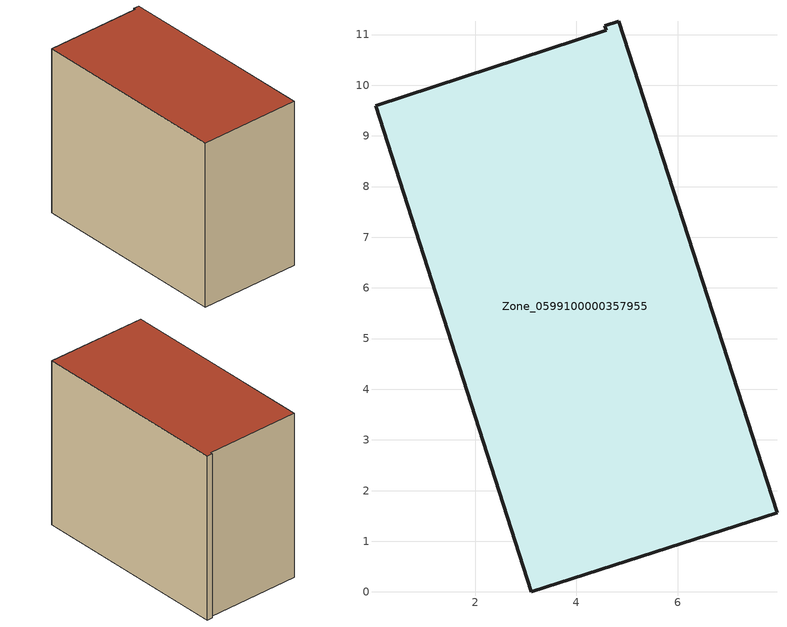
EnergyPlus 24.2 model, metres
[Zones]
Zone_0599100000357955
 floor ground (C_G): 0.04,9.59 4.59,11.08 4.55,11.18 4.84,11.27 7.96,1.57 3.11,0 z3.16
 wall outside (C_F): 7.96,1.57 4.84,11.27 4.55,11.18 4.59,11.08 0.04,9.59 3.11,0 7.96,1.57 z3.16:11.54
 roof outside (C_R): 4.59,11.08 0.04,9.59 3.11,0 7.96,1.57 4.84,11.27 4.55,11.18 z11.54
[BUILDING]
Pand.0599100000357955: North Axis=0; Terrain=City; Loads Convergence Tolerance Value=0.04; Temperature Convergence Tolerance Value=0.4; Solar Distribution=FullExterior; Maximum Number of Warmup Days=25; Minimum Number of Warmup Days=1
[Site:Location]
Rotterdam.The.Hague.AP_ZH_NLD Design_Conditions: Latitude=51.96; Longitude=4.45; Time Zone=1; Elevation=-4.5
[SITE:GROUNDTEMPERATURE:BUILDINGSURFACE]
18, 18, 18, 18, 18, 18, 18, 18, 18, 18, 18, 18
[MATERIAL] Thermal Absorptance=0.9; Solar Absorptance=0.7; Visible Absorptance=0.7
Name | Roughness | Thickness | Conductivity | Density | Specific Heat
G.TI.1992-2005 | MediumSmooth | 0.15 | 0.06 | 540 | 1210
F.TI.1992-2005 | Rough | 0.3 | 0.12 | 1920 | 840
R.TI.1992-2005 | MediumRough | 0.2 | 0.08 | 1500 | 1000
[CONSTRUCTION]
C_G: G.TI.1992-2005
C_F: F.TI.1992-2005
C_R: R.TI.1992-2005
[ZONE]
Zone_0599100000357955: Type=1; Multiplier=1; Ceiling Height=Autocalculate; Volume=Autocalculate; Floor Area=autocalculate; Part of Total Floor Area=Yes
[ZONEINFILTRATION:DESIGNFLOWRATE]
Infil_Zone_0599100000357955: Zone or ZoneList or Space or SpaceList=Zone_0599100000357955; Schedule=AlwaysOn; Design Flow Rate Calculation Method=Flow/Area; Flow Rate per Floor Area=0.0015; Constant Term Coefficient=1; Temperature Term Coefficient=0; Velocity Term Coefficient=0; Velocity Squared Term Coefficient=0
[HVACTEMPLATE:ZONE:IDEALLOADSAIRSYSTEM]
Zone_0599100000357955: Maximum Heating Supply Air Temperature=50; Minimum Cooling Supply Air Temperature=13; Maximum Heating Supply Air Humidity Ratio=0.0156; Minimum Cooling Supply Air Humidity Ratio=0.0077; Heating Limit=NoLimit; Cooling Limit=NoLimit; Dehumidification Control Type=ConstantSensibleHeatRatio; Cooling Sensible Heat Ratio=0.7; Dehumidification Setpoint=60; Humidification Control Type=None; Humidification Setpoint=30; Outdoor Air Method=None; Outdoor Air Flow Rate per Person=0.00944; Outdoor Air Flow Rate per Zone Floor Area=0; Outdoor Air Flow Rate per Zone=0; Demand Controlled Ventilation Type=None; Outdoor Air Economizer Type=NoEconomizer; Heat Recovery Type=None; Sensible Heat Recovery Effectiveness=0.7; Latent Heat Recovery Effectiveness=0.65
[ZONECONTROL:THERMOSTAT]
ThermostatControl_Zone_0599100000357955: Zone or ZoneList=Zone_0599100000357955; Control Type Schedule=DualSetpointControlType; Control 1=Thermostat_Zone_0599100000357955; Temperature Difference Between Cutout And Setpoint=0
[THERMOSTATSETPOINT:DUALSETPOINT]
Thermostat_Zone_0599100000357955: Heating Setpoint Temperature Schedule=HeatingSetpoint_Zone_0599100000357955; Cooling Setpoint Temperature Schedule=CoolingSetpoint_Zone_0599100000357955
[SCHEDULE:COMPACT]
HeatingSetpoint_Zone_0599100000357955: Through: 12/31, For: AllDays, Until: 24:00, 21
CoolingSetpoint_Zone_0599100000357955: Through: 12/31, For: AllDays, Until: 24:00, 24
DualSetpointControlType: Through: 12/31, For: AllDays, Until: 24:00, 4
AlwaysOn: Through: 12/31, For: AllDays, Until: 24:00, 1
